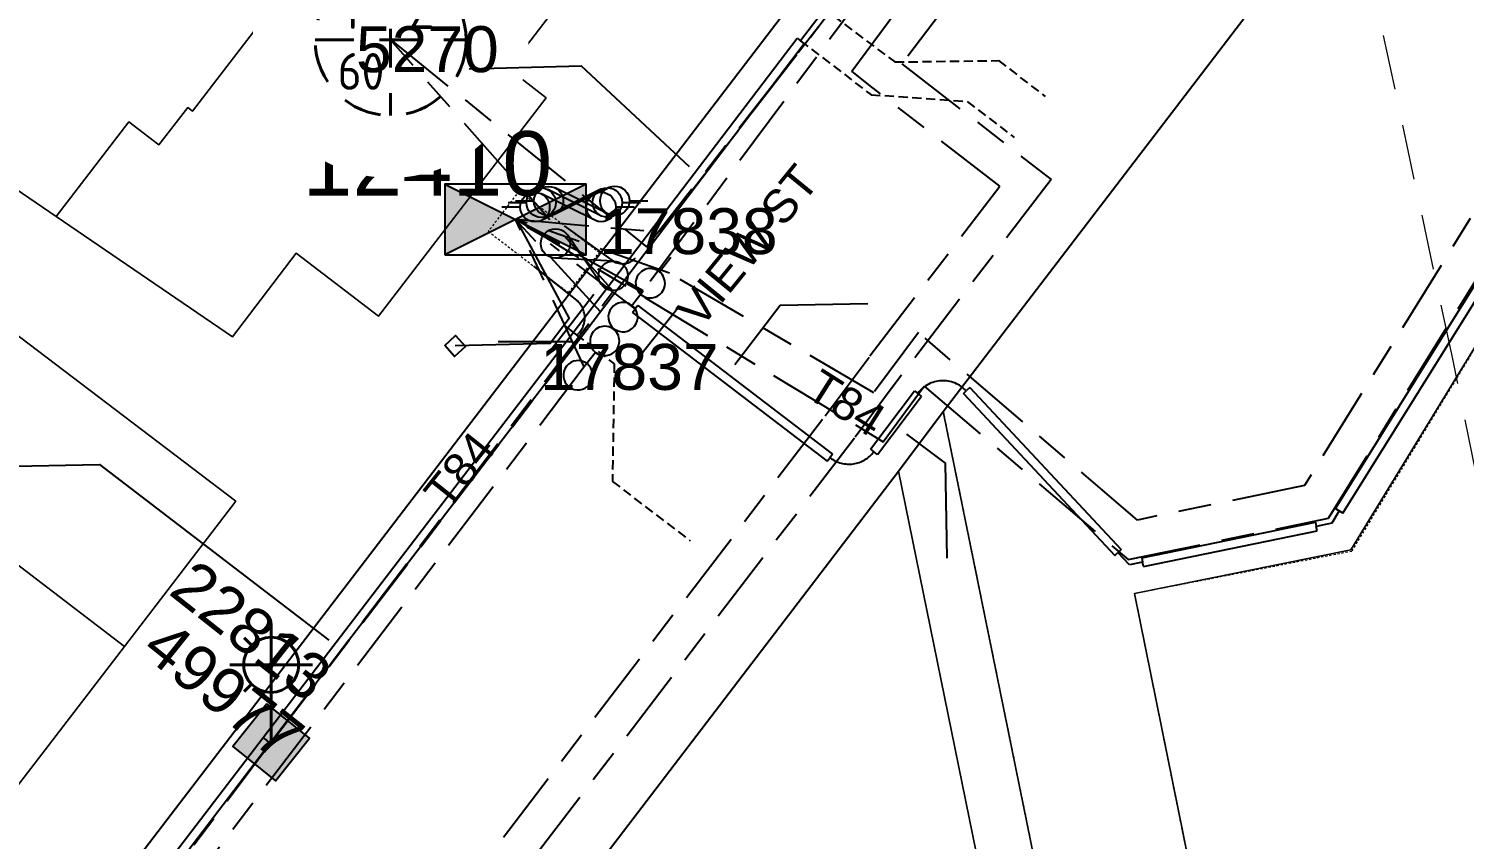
# Model space of a CAD drawing. Header units: metres. Extents: x 314590 to 317940, y 6263421 to 6264427.
# Drawn here: x 317478.3 to 317556.4, y 6264183 to 6264227.1 of the extents above; entities that cross this region are included whole.
import ezdxf
from ezdxf.enums import TextEntityAlignment as Align

# ---------------------------------------------------------------- set-up
doc = ezdxf.new("R2010")
doc.units = ezdxf.units.M
for name, pattern in [('Cable Exist UG', [8.2, 4, -1.2, 1.8, -1.2]), ('Dash', [5, 3, -2]), ('DASHED', [0.75, 0.5, -0.25]), ('HIDDEN', [0.375, 0.25, -0.125]), ('HIDDEN2', [0.1875, 0.125, -0.0625])]:
    doc.linetypes.add(name, pattern=pattern)
doc.layers.get('0').update_dxf_attribs({"color": 6})
for name, color, linetype, lineweight in [('Cadastre Easements_SP_EXT', 9, 'Continuous', 5), ('Cadastre Land Parcels_SP_EXT', 9, 'Continuous', 5), ('Cadastre Other Property_SP_EXT', 9, 'HIDDEN', 5), ('Cadastre Roads_SP_EXT', 9, 'Continuous', 5)]:
    doc.layers.add(name, color=color, linetype=linetype, lineweight=lineweight)
for name, color, linetype in [('Duct_SP_EXT', 7, 'Continuous'), ('Equip_HV_EXT', 7, 'Continuous'), ('Equip_LV_EXT', 7, 'Continuous'), ('Equip_SL_EXT', 7, 'Continuous'), ('Equip_SP_SL_EXT', 7, 'Continuous'), ('Mains_HV_EXT', 7, 'Continuous'), ('Mains_LV_EXT', 7, 'Continuous'), ('Mains_SL_EXT', 7, 'Continuous'), ('Services_SP_EXT', 7, 'Continuous'), ('Sub_SP_EXT', 7, 'Continuous'), ('SupportsUG_SP_LV_SL_EXT', 7, 'Continuous'), ('Trench_SP_EXT', 7, 'Continuous')]:
    doc.layers.add(name, color=color, linetype=linetype)
doc.layers.add('Features_HIDE', color=1, linetype='Continuous', plot=False)
doc.layers.add('UNKNOWN_FEATURES', color=1, linetype='DASHED', plot=False)
doc.styles.add('COLUMN_LABEL', font='arial.ttf')
doc.styles.add('iecARIAL', font='arial.ttf', dxfattribs={"height": 2})
doc.styles.add('IESYMBOL1', font='isocp.shx')
doc.styles.add('POLE_LABEL', font='arial.ttf')
doc.styles.add('SLCP_LABEL', font='arial.ttf', dxfattribs={"height": 3.5})
doc.styles.get("Standard").update_dxf_attribs({"font": 'arial.ttf'})
doc.styles.add('SWITCH_LABEL', font='arial.ttf', dxfattribs={"height": 2.5})

# ---------------------------------------------------------------- blocks, each defined once
blk = doc.blocks.new('SUB_PADMOUNT_EXT')
for points in [[(0, 0), (-3.84, 1.92), (-3.84, -1.92)], [(0, 0), (3.84, 1.92), (3.84, -1.92)]]:
    blk.add_hatch(color=256).paths.add_polyline_path(points)
for p, q in [((3.84, 1.92), (-3.84, -1.92)), ((-3.84, 1.92), (3.84, -1.92))]:
    blk.add_line(p, q)
blk.add_lwpolyline([(-3.84, -1.92), (3.84, -1.92), (3.84, 1.92), (-3.84, 1.92)], close=True)
for tag, height, flags, p in [('ASSET_NUM', 3.5, 8, (2, 2)), ('STREET_CODE', 0.2, 9, (1.5, 0)), ('OPERATING_VOLTAGE', 0.2, 9, (1.5, -0.6)), ('ORIENTATION', 0.2, 9, (1.5, -0.8)), ('CONSTRUCTED_VOLTAGE', 0.2, 9, (1.5, -0.2)), ('NO_PHASES', 0.2, 9, (1.5, -0.4)), ('OWNED_BY', 0.2, 9, (1.5, -1)), ('OPERATED_BY', 0.2, 9, (1.5, -1.2)), ('SECONDARY_VOLTAGE', 0.2, 9, (1.5, -1.6)), ('MAINTAINED_BY', 0.2, 9, (1.5, -1.4)), ('STATE', 0.2, 9, (1.5, -1.8)), ('SUBSTATION_TYPE', 0.2, 9, (1.5, -2.2)), ('USAGE', 0.2, 9, (1.5, -2.4)), ('PARENT', 0.2, 9, (1.5, -2)), ('STREETNAME', 0.2, 9, (1.5, -3)), ('SUBURB', 0.2, 9, (1.5, -3.2)), ('LEGEND', 0.2, 9, (1.5, -2.6)), ('LOCATION', 0.2, 9, (1.5, -2.8)), ('Z', 0.2, 1, (1.5, -3.6)), ('NOTES', 0.2, 9, (1.5, -3.4))]:
    blk.add_attdef(tag, text='', height=height, dxfattribs=dict(flags=flags)).set_placement(p, align=Align.MIDDLE_LEFT)
blk = doc.blocks.new('COLUMN_EXT')
blk.add_hatch(color=256).paths.add_polyline_path([(-1.485, 1.485), (-1.485, -1.485), (1.485, -1.485), (1.485, 1.485)])
blk.add_lwpolyline([(-1.485, -1.485), (1.485, -1.485), (1.485, 1.485), (-1.485, 1.485)], close=True)
for tag, height, style, flags, p in [('ASSET_NUM', 2.5, 'COLUMN_LABEL', 8, (2, 2)), ('STRUCTURE_PLANT_NUMBER', 0.2, 'POLE_LABEL', 9, (1.813, 0.031)), ('STREET_CODE', 0.2, 'COLUMN_LABEL', 9, (1.813, -0.2))]:
    blk.add_attdef(tag, text='', height=height, dxfattribs=dict(style=style, flags=flags)).set_placement(p, align=Align.MIDDLE_LEFT)
at = {"flags": 9}
for tag, p in [('OWNED_BY', (1.813, -0.6)), ('STATE', (1.813, -0.8)), ('COLUMN_TYPE', (1.813, -0.4)), ('STREETNAME', (1.813, -1.6)), ('USAGE', (1.813, -1)), ('LEGEND', (1.813, -1.2)), ('LOCATION', (1.813, -1.4)), ('SUBURB', (1.813, -1.8)), ('NOTES', (1.813, -2))]:
    blk.add_attdef(tag, text='', height=0.2, dxfattribs=at).set_placement(p, align=Align.MIDDLE_LEFT)
at = {"flags": 1}
blk.add_attdef('Z', (1.813, -2.351), '', height=0.2, dxfattribs=at)
blk = doc.blocks.new('SL_LANTERN_EXT')
at = {"lineweight": 40}
for p, q in [((0, 1.968), (0, 6.468)), ((-1.459, 5.676), (-1.061, 5.278)), ((1.458, 5.676), (1.06, 5.278)), ((-2.25, 4.218), (2.25, 4.218)), ((-1.459, 2.759), (-1.061, 3.157)), ((1.458, 2.759), (1.06, 3.157)), ((0, 0), (0, 2.721))]:
    blk.add_line(p, q, dxfattribs=at)
blk.add_circle((0, 4.218), 1.5, dxfattribs=at)
at = {"style": 'iecARIAL', "flags": 8}
blk.add_attdef('ASSET_NUM', (1.5, 1.5), '', height=2.5, dxfattribs=at)
for tag, p, height, flags in [('CONSTRUCTED_VOLTAGE', (0.981, -0.653), 0.2, 9), ('CONTROL_TYPE', (0.981, -0.853), 0.2, 9), ('LNUMBER', (2.181, -3.253), 2.5, 8), ('OPERATING_VOLTAGE', (0.981, -1.653), 0.2, 9), ('LANTERN_PURPOSE', (0.981, -1.053), 0.2, 9), ('LANTERN_TYPE', (0.981, -1.253), 0.2, 9), ('NO_PHASES', (0.981, -1.453), 0.2, 9), ('ORIENTATION', (0.981, -1.853), 0.2, 9), ('OWNED_BY', (0.981, -2.053), 0.2, 9), ('STATE', (0.981, -2.253), 0.2, 9), ('USAGE', (0.981, -2.453), 0.2, 9), ('CEXIST', (0.981, -2.653), 0.2, 9), ('CNEW', (0.981, -2.853), 0.2, 9), ('CNUMBER', (0.981, -3.053), 0.2, 9), ('CREMOVE', (0.981, -3.253), 0.2, 9), ('CREPLACE', (0.981, -3.453), 0.2, 9), ('LKINGHEIGHT', (0.981, -3.653), 0.2, 9), ('LBRACKET', (0.981, -3.853), 0.2, 9), ('LBRACKETVOCAB', (0.981, -4.053), 0.2, 9), ('LCATEGORY', (0.981, -4.253), 0.2, 9), ('LCHARGE1', (0.981, -4.453), 0.2, 9), ('LCHARGE1PERCENT', (0.981, -4.653), 0.2, 9), ('LCHARGE2', (0.981, -4.853), 0.2, 9), ('LCHARGE2PERCENT', (0.981, -5.053), 0.2, 9), ('LCHARGE3', (0.981, -5.253), 0.2, 9), ('LCHARGE3PERCENT', (0.981, -5.453), 0.2, 9), ('LEXIST', (0.981, -5.653), 0.2, 9), ('LLAMP', (0.981, -5.853), 0.2, 9), ('LLAMPVOCAB', (0.981, -6.053), 0.2, 9), ('LMAST', (0.981, -6.253), 0.2, 9), ('LMASTVOCAB', (0.981, -6.453), 0.2, 9), ('LNEW', (0.981, -6.653), 0.2, 9), ('LANTNUMBER', (0.981, -6.853), 0.2, 9), ('LOUTREACH', (0.981, -7.253), 0.2, 9), ('LOUTREACHVOCAB', (0.981, -7.453), 0.2, 9), ('LRATECODE', (0.981, -7.653), 0.2, 9), ('LREMOVE', (0.981, -7.853), 0.2, 9), ('LREPLACE', (0.981, -8.053), 0.2, 9), ('LTYPE', (0.981, -8.253), 0.2, 9), ('LTYPEVOCAB', (0.981, -8.453), 0.2, 9), ('LEGEND', (0.981, -8.653), 0.2, 9), ('STREETNAME', (0.981, -9.253), 0.2, 9), ('SUBURB', (0.981, -9.453), 0.2, 1), ('LOCATION', (0.981, -8.853), 0.2, 9), ('NOTES', (0.981, -9.053), 0.2, 9)]:
    blk.add_attdef(tag, p, '', height=height, dxfattribs=dict(flags=flags))
blk = doc.blocks.new('CCP_EXT')
at = {"flags": 9}
for tag, p in [('USAGE', (0, -1.2)), ('LEGEND', (0, -1.4)), ('LIFE_SUPPORT', (0, -1.6)), ('STATE', (0, -1.8)), ('NOTES', (0, -2))]:
    blk.add_attdef(tag, text='', height=0.2, dxfattribs=at).set_placement(p, align=Align.MIDDLE_LEFT)
blk.add_wipeout([(0, 0.566), (0.566, 0), (0, -0.566), (-0.566, 0)])
blk.add_lwpolyline([(-0.566, 0), (0, 0.566), (0.566, 0), (0, -0.566), (-0.566, 0)])
at = {"flags": 1}
blk.add_attdef('Z', (0, 0), '', height=0.2, dxfattribs=at)
at = {"flags": 9}
for tag, p in [('CCP_TYPE', (0, 0)), ('OPERATING_VOLTAGE', (0, -0.6)), ('ORIENTATION', (0, -0.8)), ('CONSTRUCTED_VOLTAGE', (0, -0.2)), ('NO_PHASES', (0, -0.4)), ('OWNED_BY', (0, -1))]:
    blk.add_attdef(tag, text='', height=0.2, dxfattribs=at).set_placement(p, align=Align.MIDDLE_LEFT)
blk = doc.blocks.new('LV_UG_DFUSE_CLOSED_EXT')
for points in [[(1, 0), (0, 0)], [(5.04, 0.726), (2.156, -0.717)], [(5.049, -0.707), (2.156, 0.717)], [(6.2, 0.013), (7.2, 0.013)]]:
    blk.add_lwpolyline(points)
for centre in [(1.8, 0), (5.4, 0.011)]:
    blk.add_circle(centre, 0.8)
at = {"flags": 9}
for tag, p in [('ACTUAL_STATUS', (0, 0)), ('OPERATING_VOLTAGE', (0, -0.6)), ('ORIENTATION', (0, -0.8)), ('CONSTRUCTED_VOLTAGE', (0, -0.2)), ('NO_PHASES', (0, -0.4)), ('STATE', (0, -1)), ('SWITCH_TYPE', (0, -1.2)), ('USAGE', (0, -1.4)), ('NOTES', (0, -1.6))]:
    blk.add_attdef(tag, text='', height=0.2, dxfattribs=at).set_placement(p, align=Align.MIDDLE_LEFT)
at = {"flags": 1}
blk.add_attdef('Z', (0, 0), '', height=0.2, dxfattribs=at)
blk = doc.blocks.new('SWG_HOLEC_SU_EXT')
blk.add_line((1.8, -2), (5.8, -2))
for points in [[(1.8, -0.8, 1), (1.8, 0.8, 1)], [(5.8, -0.8, 1), (5.8, 0.8, 1)]]:
    blk.add_lwpolyline(points, format="xyb", close=True)
for points in [[(1, 0), (0, 0)], [(6.6, 0), (7.6, 0)]]:
    blk.add_lwpolyline(points)
at = {"style": 'SWITCH_LABEL', "flags": 8}
blk.add_attdef('ASSET_NUM', text='', height=2.5, rotation=179.95437, dxfattribs=at).set_placement((-2.4, 0), align=Align.MIDDLE_LEFT)
at = {"flags": 1}
blk.add_attdef('Z', (0, 0), '', height=0.2, dxfattribs=at)
at = {"flags": 9}
for tag, p in [('ACTUAL_STATUS', (0, -0.4)), ('CONSTRUCTED_VOLTAGE', (0, -0.6)), ('NO_PHASES', (0, -0.8)), ('OPERATING_VOLTAGE', (0, -1)), ('ORIENTATION', (0, -1.2)), ('OWNED_BY', (0, -1.4)), ('PARENT', (0, -1.6)), ('STATE', (0, -1.8)), ('SWITCH_TYPE', (0, -2)), ('USAGE', (0, -2.2)), ('LOCATION', (0, -2.4)), ('STREETNAME', (0, -2.6)), ('SUBURB', (0, -2.8)), ('NOTES', (0, -3))]:
    blk.add_attdef(tag, text='', height=0.2, dxfattribs=at).set_placement(p, align=Align.MIDDLE_LEFT)
at = {"style": 'SWITCH_LABEL', "flags": 9}
blk.add_attdef('STREET_CODE', text='', height=0.2, dxfattribs=at).set_placement((0, -0.2), align=Align.MIDDLE_LEFT)
blk = doc.blocks.new('SLCP_ZELL_EXT')
blk.add_wipeout([(-0.236, 7.5), (-0.706, 7.47), (-1.174, 7.411), (-1.637, 7.323), (-2.093, 7.206), (-2.542, 7.06), (-2.98, 6.887), (-3.407, 6.686), (-3.82, 6.459), (-4.218, 6.206), (-4.599, 5.929), (-4.962, 5.629), (-5.306, 5.306), (-5.629, 4.962), (-5.929, 4.599), (-6.206, 4.218), (-6.459, 3.82), (-6.686, 3.407), (-6.887, 2.98), (-7.06, 2.542), (-7.206, 2.093), (-7.323, 1.637), (-7.411, 1.174), (-7.47, 0.706), (-7.5, 0.236), (-7.5, -0.236), (-7.47, -0.706), (-7.411, -1.174), (-7.323, -1.637), (-7.206, -2.093), (-7.06, -2.542), (-6.887, -2.98), (-6.686, -3.407), (-6.459, -3.82), (-6.206, -4.218), (-5.929, -4.599), (-5.629, -4.962), (-5.306, -5.306), (-4.962, -5.629), (-4.599, -5.929), (-4.218, -6.206), (-3.82, -6.459), (-3.407, -6.686), (-2.98, -6.887), (-2.542, -7.06), (-2.093, -7.206), (-1.637, -7.323), (-1.174, -7.411), (-0.706, -7.47), (-0.236, -7.5), (0.236, -7.5), (0.706, -7.47), (1.174, -7.411), (1.637, -7.323), (2.093, -7.206), (2.542, -7.06), (2.98, -6.887), (3.407, -6.686), (3.82, -6.459), (4.218, -6.206), (4.599, -5.929), (4.962, -5.629), (5.306, -5.306), (5.629, -4.962), (5.929, -4.599), (6.206, -4.218), (6.459, -3.82), (6.686, -3.407), (6.887, -2.98), (7.06, -2.542), (7.206, -2.093), (7.323, -1.637), (7.411, -1.174), (7.47, -0.706), (7.5, -0.236), (7.5, 0.236), (7.47, 0.706), (7.411, 1.174), (7.323, 1.637), (7.206, 2.093), (7.06, 2.542), (6.887, 2.98), (6.686, 3.407), (6.459, 3.82), (6.206, 4.218), (5.929, 4.599), (5.629, 4.962), (5.306, 5.306), (4.962, 5.629), (4.599, 5.929), (4.218, 6.206), (3.82, 6.459), (3.407, 6.686), (2.98, 6.887), (2.542, 7.06), (2.093, 7.206), (1.637, 7.323), (1.174, 7.411), (0.706, 7.47), (0.236, 7.5)])
at = {"linetype": 'Dash', "lineweight": 40, "ltscale": 0.7}
for p, q in [((0, 4.109), (0, -4.109)), ((-4.109, 0), (4.109, 0))]:
    blk.add_line(p, q, dxfattribs=at)
blk.add_circle((0, 0), 4.109, dxfattribs=at)
at = {"lineweight": 40, "style": 'IESYMBOL1'}
for s, p in [('P', (-1.604, 0)), ('Z', (1.702, 0)), ('60', (-1.612, -3.312))]:
    blk.add_text(s, height=2, dxfattribs=at).set_placement(p, align=Align.BOTTOM_CENTER)
at = {"style": 'SLCP_LABEL'}
for tag, height, flags, p in [('ASSET_NUM', 2.5, 8, (2, 2)), ('STREET_CODE', 0.2, 9, (0, -0.2))]:
    blk.add_attdef(tag, text='', height=height, dxfattribs=dict(at, flags=flags)).set_placement(p, align=Align.MIDDLE_LEFT)
at = {"flags": 1}
blk.add_attdef('Z', (0, 0), '', height=0.2, dxfattribs=at)
at = {"flags": 9}
for tag, p in [('CONSTRUCTED_VOLTAGE', (0, -0.4)), ('CONTROL_TYPE', (0, -0.6)), ('NO_PHASES', (0, -0.8)), ('OPERATING_VOLTAGE', (0, -1)), ('ORIENTATION', (0, -1.2)), ('OWNED_BY', (0, -1.4)), ('USAGE', (0, -1.6)), ('STATE', (0, -2)), ('LOCATION', (0, -1.8)), ('NOTES', (0, -2.2))]:
    blk.add_attdef(tag, text='', height=0.2, dxfattribs=at).set_placement(p, align=Align.MIDDLE_LEFT)

msp = doc.modelspace()

# ---------------------------------------------------------------- linework, layer by layer
at = {"layer": 'Cadastre Easements_SP_EXT', "linetype": 'Dash'}
msp.add_lwpolyline([(317623.449, 6263996.569), (317588.614, 6264048.229), (317586.625, 6264056.923), (317584.988, 6264064.15), (317583.08, 6264073.538), (317580.092, 6264088.236), (317577.104, 6264102.936), (317574.116, 6264117.635), (317570.729, 6264134.295), (317567.74, 6264148.994), (317564.751, 6264163.693), (317561.961, 6264178.407), (317555.955, 6264208.17), (317555.746, 6264209.154), (317550.174, 6264235.255), (317528.03, 6264206.302), (317525.592, 6264203.044), (317555.526, 6264056.197), (317559.577, 6264036.375)], dxfattribs=at)
at = {"layer": 'Cadastre Land Parcels_SP_EXT', "linetype": 'Continuous'}
for points in [[(317426.432, 6264282.385), (317433.027, 6264251), (317457.486, 6264256.086), (317459.093, 6264254.343), (317460.716, 6264246.636), (317462.818, 6264236.656), (317464.839, 6264227.06), (317465.061, 6264226.35), (317466.978, 6264220.179), (317468.964, 6264217.825), (317470.811, 6264215.634), (317489.553, 6264201.415), (317483.499, 6264193.524), (317477.62, 6264185.864), (317471.697, 6264178.175)], [(317455.43, 6264144.392), (317520.282, 6264229.16), (317518.947, 6264235.52), (317517.801, 6264235.852), (317514.606, 6264238.249), (317510.305, 6264232.668), (317504.394, 6264224.938), (317506.439, 6264223.357), (317497.318, 6264211.486), (317492.824, 6264214.904), (317489.368, 6264210.357), (317479.775, 6264216.9), (317475.355, 6264219.914), (317473.166, 6264222.205), (317471.823, 6264225.049), (317469.984, 6264232.711), (317468.176, 6264241.371), (317465.714, 6264253.162), (317466.404, 6264255.472), (317486.36, 6264262.206), (317489.65, 6264263.106), (317503.987, 6264267.015)], [(317568.285, 6264239.04), (317550.174, 6264235.255), (317528.03, 6264206.302), (317559.553, 6264051.415)], [(317556.555, 6264098.753), (317554.86, 6264107.083), (317556.03, 6264108.851), (317555.034, 6264113.752), (317554.036, 6264118.65), (317552.269, 6264119.822), (317550.165, 6264130.109), (317548.47, 6264138.439), (317549.64, 6264140.207), (317548.644, 6264145.107), (317547.646, 6264150.007), (317545.878, 6264151.176), (317544.183, 6264159.507), (317542.671, 6264167.879), (317543.843, 6264169.645), (317542.853, 6264174.547), (317538.437, 6264196.406), (317550.2, 6264198.783), (317555.955, 6264208.17), (317560.857, 6264216.168)], [(317560.857, 6264216.168), (317555.955, 6264208.17), (317550.2, 6264198.783), (317538.437, 6264196.406), (317542.853, 6264174.547), (317561.961, 6264178.407)], [(317697.165, 6264030.411), (317692.381, 6264053.933), (317687.599, 6264077.455), (317678.019, 6264075.507), (317607.084, 6264061.085), (317586.625, 6264056.923), (317565.924, 6264052.711), (317559.553, 6264051.415), (317528.03, 6264206.302), (317528.03, 6264206.302), (317525.592, 6264203.044), (317535.399, 6264154.936), (317543.109, 6264117.113), (317548.103, 6264092.615), (317555.526, 6264056.197), (317559.577, 6264036.375)]]:
    msp.add_lwpolyline(points, dxfattribs=at)
for points in [[(317504.394, 6264224.938), (317510.305, 6264232.668), (317505.652, 6264236.165), (317503.604, 6264237.743), (317497.96, 6264241.984), (317493.179, 6264245.618), (317488.773, 6264239.759), (317487.532, 6264239.455), (317488.524, 6264237.089), (317494.757, 6264232.326), (317501.622, 6264227.079), (317504.394, 6264224.938)], [(317494.757, 6264232.326), (317488.524, 6264237.089), (317487.532, 6264239.455), (317482.01, 6264238.145), (317479.178, 6264234.527), (317469.984, 6264232.711), (317471.823, 6264225.049), (317473.166, 6264222.205), (317475.355, 6264219.914), (317479.775, 6264216.9), (317483.723, 6264222.055), (317485.362, 6264220.797), (317486.929, 6264222.84), (317487.199, 6264222.633), (317491.476, 6264228.206), (317494.757, 6264232.326)], [(317504.394, 6264224.938), (317501.622, 6264227.079), (317494.757, 6264232.326), (317491.476, 6264228.206), (317487.199, 6264222.633), (317486.929, 6264222.84), (317485.362, 6264220.797), (317483.723, 6264222.055), (317479.775, 6264216.9), (317489.368, 6264210.357), (317492.824, 6264214.904), (317497.318, 6264211.486), (317506.439, 6264223.357), (317504.394, 6264224.938)], [(317483.499, 6264193.524), (317489.553, 6264201.415), (317470.811, 6264215.634), (317468.964, 6264217.825), (317460.997, 6264211.319), (317465.748, 6264205.709), (317466.436, 6264206.529), (317471.268, 6264202.856), (317483.499, 6264193.524)], [(317483.499, 6264193.524), (317471.268, 6264202.856), (317466.436, 6264206.529), (317465.748, 6264205.709), (317463.789, 6264203.372), (317459.396, 6264199.817), (317477.62, 6264185.864), (317483.499, 6264193.524)], [(317535.399, 6264154.936), (317525.592, 6264203.044), (317502.186, 6264172.408), (317531.582, 6264149.941), (317535.399, 6264154.936)]]:
    msp.add_lwpolyline(points, close=True, dxfattribs=at)
at = {"layer": 'Cadastre Other Property_SP_EXT', "linetype": 'HIDDEN2'}
for points in [[(317568.285, 6264239.04), (317550.174, 6264235.255), (317528.03, 6264206.302), (317559.554, 6264051.423)], [(317558.25, 6264090.423), (317554.86, 6264107.083), (317555.999, 6264108.929), (317553.774, 6264118.805), (317552.256, 6264119.878), (317548.47, 6264138.439), (317549.64, 6264140.207), (317547.646, 6264150.007), (317545.878, 6264151.176), (317542.671, 6264167.879), (317543.843, 6264169.645), (317538.437, 6264196.406), (317550.268, 6264198.711), (317560.857, 6264216.168)]]:
    msp.add_lwpolyline(points, dxfattribs=at)
msp.add_lwpolyline([(317509.321, 6264214.94), (317504.951, 6264218.281), (317503.281, 6264216.096), (317507.651, 6264212.755), (317509.321, 6264214.94)], close=True, dxfattribs=at)
at = {"layer": 'Duct_SP_EXT'}
for p, q in [((317507.908, 6264210.596), (317520.076, 6264226.606)), ((317520.076, 6264226.606), (317520.268, 6264226.461)), ((317508.29, 6264210.306), (317520.459, 6264226.316)), ((317520.459, 6264226.316), (317520.268, 6264226.461)), ((317549.369, 6264201.02), (317559.257, 6264216.896)), ((317549.776, 6264200.767), (317559.664, 6264216.642)), ((317511.134, 6264211.69), (317511.28, 6264211.88)), ((317511.134, 6264211.69), (317521.725, 6264203.594)), ((317511.425, 6264212.071), (317511.28, 6264211.88)), ((317511.425, 6264212.071), (317522.016, 6264203.975)), ((317507.908, 6264210.596), (317508.099, 6264210.451)), ((317507.909, 6264210.597), (317508.099, 6264210.451)), ((317508.29, 6264210.306), (317508.099, 6264210.451)), ((317508.29, 6264210.305), (317508.099, 6264210.451)), ((317524.07, 6264204.257), (317526.464, 6264207.43)), ((317524.453, 6264203.968), (317526.847, 6264207.141)), ((317526.464, 6264207.43), (317526.655, 6264207.285)), ((317526.847, 6264207.141), (317526.655, 6264207.285)), ((317529.127, 6264207.284), (317529.303, 6264207.447)), ((317529.127, 6264207.284), (317537.361, 6264198.457)), ((317529.478, 6264207.611), (317529.303, 6264207.447)), ((317529.478, 6264207.611), (317537.712, 6264198.784)), ((317522.016, 6264203.975), (317521.871, 6264203.784)), ((317524.07, 6264204.257), (317524.262, 6264204.113)), ((317524.453, 6264203.968), (317524.262, 6264204.113)), ((317521.725, 6264203.594), (317521.871, 6264203.784)), ((317549.369, 6264201.02), (317549.572, 6264200.893)), ((317549.776, 6264200.767), (317549.572, 6264200.893)), ((317538.827, 6264198.338), (317548.278, 6264200.286)), ((317548.278, 6264200.286), (317548.327, 6264200.051)), ((317548.375, 6264199.816), (317548.327, 6264200.051)), ((317538.924, 6264197.868), (317548.375, 6264199.816)), ((317537.361, 6264198.457), (317537.537, 6264198.62)), ((317537.712, 6264198.784), (317537.537, 6264198.62)), ((317538.827, 6264198.338), (317538.876, 6264198.103)), ((317538.924, 6264197.868), (317538.876, 6264198.103)), ((317491.043, 6264188.55), (317456.589, 6264143.513)), ((317491.424, 6264188.259), (317456.97, 6264143.221)), ((317491.043, 6264188.55), (317491.234, 6264188.404)), ((317491.043, 6264188.55), (317491.234, 6264188.404)), ((317491.424, 6264188.259), (317491.234, 6264188.404)), ((317491.424, 6264188.259), (317491.234, 6264188.404))]:
    msp.add_line(p, q, dxfattribs=at)
at = {"layer": 'Duct_SP_EXT', "linetype": 'Continuous'}
for points in [[(317523.932, 6264212.158), (317519.169, 6264212.065), (317516.695, 6264208.829)], [(317528.246, 6264198.319), (317528.146, 6264203.493), (317526.056, 6264205.07)], [(317469.221, 6264203.159), (317482.124, 6264203.409), (317494.602, 6264193.863)]]:
    msp.add_lwpolyline(points, dxfattribs=at)
at = {"layer": 'Mains_HV_EXT', "linetype": 'Cable Exist UG'}
for points in [[(317511.711, 6264212.857), (317504.764, 6264216.743)], [(317508.5, 6264208.723), (317504.764, 6264216.743)], [(317508.5, 6264208.723), (317456.743, 6264140.58), (317467.668, 6264132.221), (317384.317, 6264023.428)]]:
    msp.add_lwpolyline(points, dxfattribs=at)
at = {"layer": 'Mains_LV_EXT', "linetype": 'Cable Exist UG'}
for points in [[(317504.775, 6264216.752), (317524.76, 6264204.654), (317526.998, 6264207.677), (317538.089, 6264198.246), (317548.981, 6264200.49), (317560.159, 6264218.506), (317563.773, 6264216.387), (317567.251, 6264214.153), (317571.681, 6264210.244), (317576.006, 6264205.164), (317579.134, 6264200.115), (317584.036, 6264201.315), (317584.744, 6264198.688), (317586.196, 6264197.283), (317587.807, 6264190.008), (317591.117, 6264189.526)], [(317491.47, 6264188.303), (317465.453, 6264153.769)]]:
    msp.add_lwpolyline(points, dxfattribs=at)
at = {"layer": 'Mains_SL_EXT', "linetype": 'Cable Exist UG'}
msp.add_lwpolyline([(317491.47, 6264188.303), (317446.396, 6264128.192)], dxfattribs=at)
at = {"layer": 'Trench_SP_EXT', "linetype": 'Cable Exist UG'}
for points in [[(317521.336, 6264227.859), (317520.268, 6264226.461)], [(317507.418, 6264216.395), (317510.136, 6264214.441)], [(317511.28, 6264211.88), (317506.664, 6264215.409)], [(317505.748, 6264214.21), (317508.097, 6264212.338)], [(317507.82, 6264210.086), (317503.635, 6264210.091)], [(317549.572, 6264200.893), (317549.163, 6264200.223), (317548.327, 6264200.051)], [(317538.876, 6264198.103), (317538.164, 6264197.955), (317537.537, 6264198.62)]]:
    msp.add_lwpolyline(points, dxfattribs=at)
for points in [[(317510.136, 6264214.441, 0.32731), (317511.282, 6264214.639)], [(317508.097, 6264212.338, -0.462828), (317508.099, 6264210.451)], [(317529.276, 6264207.424, 0.469912), (317526.651, 6264207.288)], [(317524.262, 6264204.113, -0.414232), (317521.881, 6264203.777)]]:
    msp.add_lwpolyline(points, format="xyb", dxfattribs=at)
at = {"layer": 'UNKNOWN_FEATURES'}
for points in [[(317520.255, 6264229.16), (317525.398, 6264225.309), (317531.033, 6264225.384), (317533.584, 6264223.434)], [(317520.268, 6264226.461), (317524.102, 6264223.53), (317529.332, 6264223.16), (317531.883, 6264221.21)], [(317507.464, 6264210.937), (317510.135, 6264208.894), (317510.034, 6264202.499), (317514.267, 6264199.263)]]:
    msp.add_lwpolyline(points, dxfattribs=at)

# ---------------------------------------------------------------- block references
at = {"layer": 'Equip_HV_EXT'}
ref = msp.add_blockref('SWG_HOLEC_SU_EXT', (317511.711, 6264212.857), dxfattribs=dict(at, rotation=232.2929186529046))
ref.add_attrib('ASSET_NUM', '17838', dxfattribs={"layer": '0', "height": 2.5, "style": 'SWITCH_LABEL'}).set_placement((317509.312, 6264214.107), align=Align.BOTTOM_LEFT)
ref = msp.add_blockref('SWG_HOLEC_SU_EXT', (317508.5, 6264208.723), dxfattribs=dict(at, rotation=51.69179754829406))
ref.add_attrib('ASSET_NUM', '17837', dxfattribs={"layer": '0', "height": 2.5, "style": 'SWITCH_LABEL'}).set_placement((317506.101, 6264209.973), align=Align.TOP_LEFT)
at = {"layer": 'Equip_LV_EXT'}
for p in [(317504.021, 6264217.412), (317504.357, 6264217.657), (317504.764, 6264217.743)]:
    msp.add_blockref('LV_UG_DFUSE_CLOSED_EXT', p, dxfattribs=at)
at = {"layer": 'Equip_LV_EXT', "rotation": 330.4800811670055}
msp.add_blockref('LV_UG_DFUSE_CLOSED_EXT', (317505.373, 6264216.327), dxfattribs=at)
at = {"layer": 'Equip_SP_SL_EXT'}
ref = msp.add_blockref('SL_LANTERN_EXT', (317491.47, 6264188.303), dxfattribs=at)
ref.add_attrib('ASSET_NUM', '22813', dxfattribs={"layer": '0', "height": 2.5, "rotation": 321.65937, "style": 'iecARIAL'}).set_placement((317492.97, 6264189.803), align=Align.BOTTOM_RIGHT)
at = {"layer": 'Sub_SP_EXT'}
ref = msp.add_blockref('SUB_PADMOUNT_EXT', (317504.764, 6264216.743), dxfattribs=at)
ref.add_attrib('ASSET_NUM', '12410', dxfattribs={"layer": '0', "height": 3.5}).set_placement((317506.764, 6264216.993), align=Align.BOTTOM_RIGHT)
at = {"layer": 'SupportsUG_SP_LV_SL_EXT'}
ref = msp.add_blockref('COLUMN_EXT', (317491.47, 6264188.303), dxfattribs=dict(at, rotation=231.4209678343974))
ref.add_attrib('ASSET_NUM', '49977', dxfattribs={"layer": '0', "height": 2.5, "rotation": 321.38536, "style": 'COLUMN_LABEL'}).set_placement((317493.47, 6264189.053), align=Align.TOP_RIGHT)

# ---------------------------------------------------------------- texts
at = {"layer": 'Cadastre Land Parcels_SP_EXT'}
msp.add_text('8', height=1.8, dxfattribs=at).set_placement((317492.399, 6264221.375))
at = {"layer": 'Cadastre Roads_SP_EXT'}
msp.add_text('VIEW ST', height=1.8, rotation=50.8, dxfattribs=at).set_placement((317514.833, 6264210.749))
at = {"layer": 'Mains_LV_EXT'}
for rotation, p in [(327.66819, (317520.45, 6264207.157)), (51.49342, (317501.072, 6264200.856))]:
    msp.add_text('T84', height=1.8, rotation=rotation, dxfattribs=at).set_placement(p)

# ---------------------------------------------------------------- next in the draw order: block references
at = {"layer": 'Services_SP_EXT', "rotation": 357.3586964620688}
msp.add_blockref('CCP_EXT', (317501.476, 6264209.864), dxfattribs=at)

# ---------------------------------------------------------------- next in the draw order: linework, layer by layer
at = {"layer": 'Duct_SP_EXT'}
for p, q in [((317507.909, 6264210.597), (317491.043, 6264188.55)), ((317508.29, 6264210.305), (317491.424, 6264188.259))]:
    msp.add_line(p, q, dxfattribs=at)
at = {"layer": 'Features_HIDE', "linetype": 'Continuous'}
for points in [[(317502.186, 6264172.408), (317525.592, 6264203.044), (317528.03, 6264206.302), (317550.174, 6264235.255)], [(317520.282, 6264229.16), (317455.43, 6264144.392)]]:
    msp.add_lwpolyline(points, dxfattribs=at)
at = {"layer": 'Mains_LV_EXT', "linetype": 'Cable Exist UG'}
msp.add_lwpolyline([(317491.47, 6264188.303), (317509.386, 6264211.723), (317504.764, 6264216.743)], dxfattribs=at)
at = {"layer": 'Services_SP_EXT'}
msp.add_lwpolyline([(317504.775, 6264216.752), (317507.686, 6264211.354), (317506.642, 6264210.003), (317501.476, 6264209.864)], dxfattribs=at)

# ---------------------------------------------------------------- next in the draw order: block references
at = {"layer": 'Equip_SL_EXT'}
ref = msp.add_blockref('SLCP_ZELL_EXT', (317497.969, 6264226.507), dxfattribs=at)
ref.add_attrib('ASSET_NUM', '5270', dxfattribs={"layer": '0', "height": 2.5, "style": 'SLCP_LABEL'}).set_placement((317499.969, 6264227.257), align=Align.TOP_CENTER)

# ---------------------------------------------------------------- next in the draw order: linework, layer by layer
at = {"layer": 'Duct_SP_EXT', "linetype": 'Continuous'}
msp.add_lwpolyline([(317502.242, 6264224.934), (317508.333, 6264225.098), (317514.218, 6264219.623)], dxfattribs=at)
at = {"layer": 'Features_HIDE', "linetype": 'Cable Exist UG'}
for points in [[(317522.981, 6264255.108), (317528.519, 6264228.817), (317525.776, 6264225.213), (317533.901, 6264218.916), (317533.901, 6264218.916), (317525.637, 6264208.112), (317523.2, 6264204.854), (317499.802, 6264174.23), (317488.267, 6264159.13), (317476.731, 6264144.031), (317472.48, 6264138.469), (317468.874, 6264133.809), (317467.359, 6264135.067), (317467.359, 6264135.067), (317382.729, 6264024.644)], [(317380.905, 6264025.551), (317466.968, 6264137.807), (317468.525, 6264136.594), (317470.891, 6264139.683), (317475.141, 6264145.245), (317486.677, 6264160.344), (317498.213, 6264175.444), (317499.124, 6264176.636), (317499.124, 6264176.636), (317521.604, 6264206.06), (317524.042, 6264209.318), (317531.105, 6264218.553), (317523.989, 6264224.068), (317523.064, 6264224.817), (317523.064, 6264224.817), (317526.376, 6264229.286), (317521.249, 6264253.795)]]:
    msp.add_lwpolyline(points, dxfattribs=at)
at = {"layer": 'Mains_HV_EXT', "linetype": 'Cable Exist UG'}
msp.add_lwpolyline([(317497.227, 6264394.86), (317492.924, 6264378.611), (317524.234, 6264229.754), (317511.711, 6264212.857)], dxfattribs=at)
at = {"layer": 'Mains_LV_EXT', "linetype": 'Cable Exist UG'}
for points in [[(317504.775, 6264216.752), (317512.613, 6264216.063), (317522.439, 6264228.784), (317518.117, 6264249.404), (317534.593, 6264252.704)], [(317622.26, 6264220.581), (317618.178, 6264220.072), (317615.195, 6264219.09), (317588.954, 6264208.419), (317588.581, 6264207.122), (317583.331, 6264205.108), (317583.661, 6264202.806), (317580.31, 6264201.989), (317577.182, 6264206.795), (317573.068, 6264211.637), (317568.443, 6264215.748), (317559.441, 6264221.212), (317547.688, 6264202.273), (317538.592, 6264200.395), (317526.684, 6264210.599), (317524.248, 6264207.315), (317513.136, 6264213.826), (317504.775, 6264216.752)]]:
    msp.add_lwpolyline(points, dxfattribs=at)
at = {"layer": 'Mains_SL_EXT', "linetype": 'Cable Exist UG'}
for points in [[(317497.979, 6264226.517), (317511.895, 6264215.255), (317522.439, 6264228.784), (317518.117, 6264249.404), (317534.593, 6264252.704), (317542.456, 6264249.992)], [(317491.47, 6264188.303), (317510.079, 6264212.84), (317497.969, 6264226.507)]]:
    msp.add_lwpolyline(points, dxfattribs=at)

doc.saveas('drawing.dxf')
